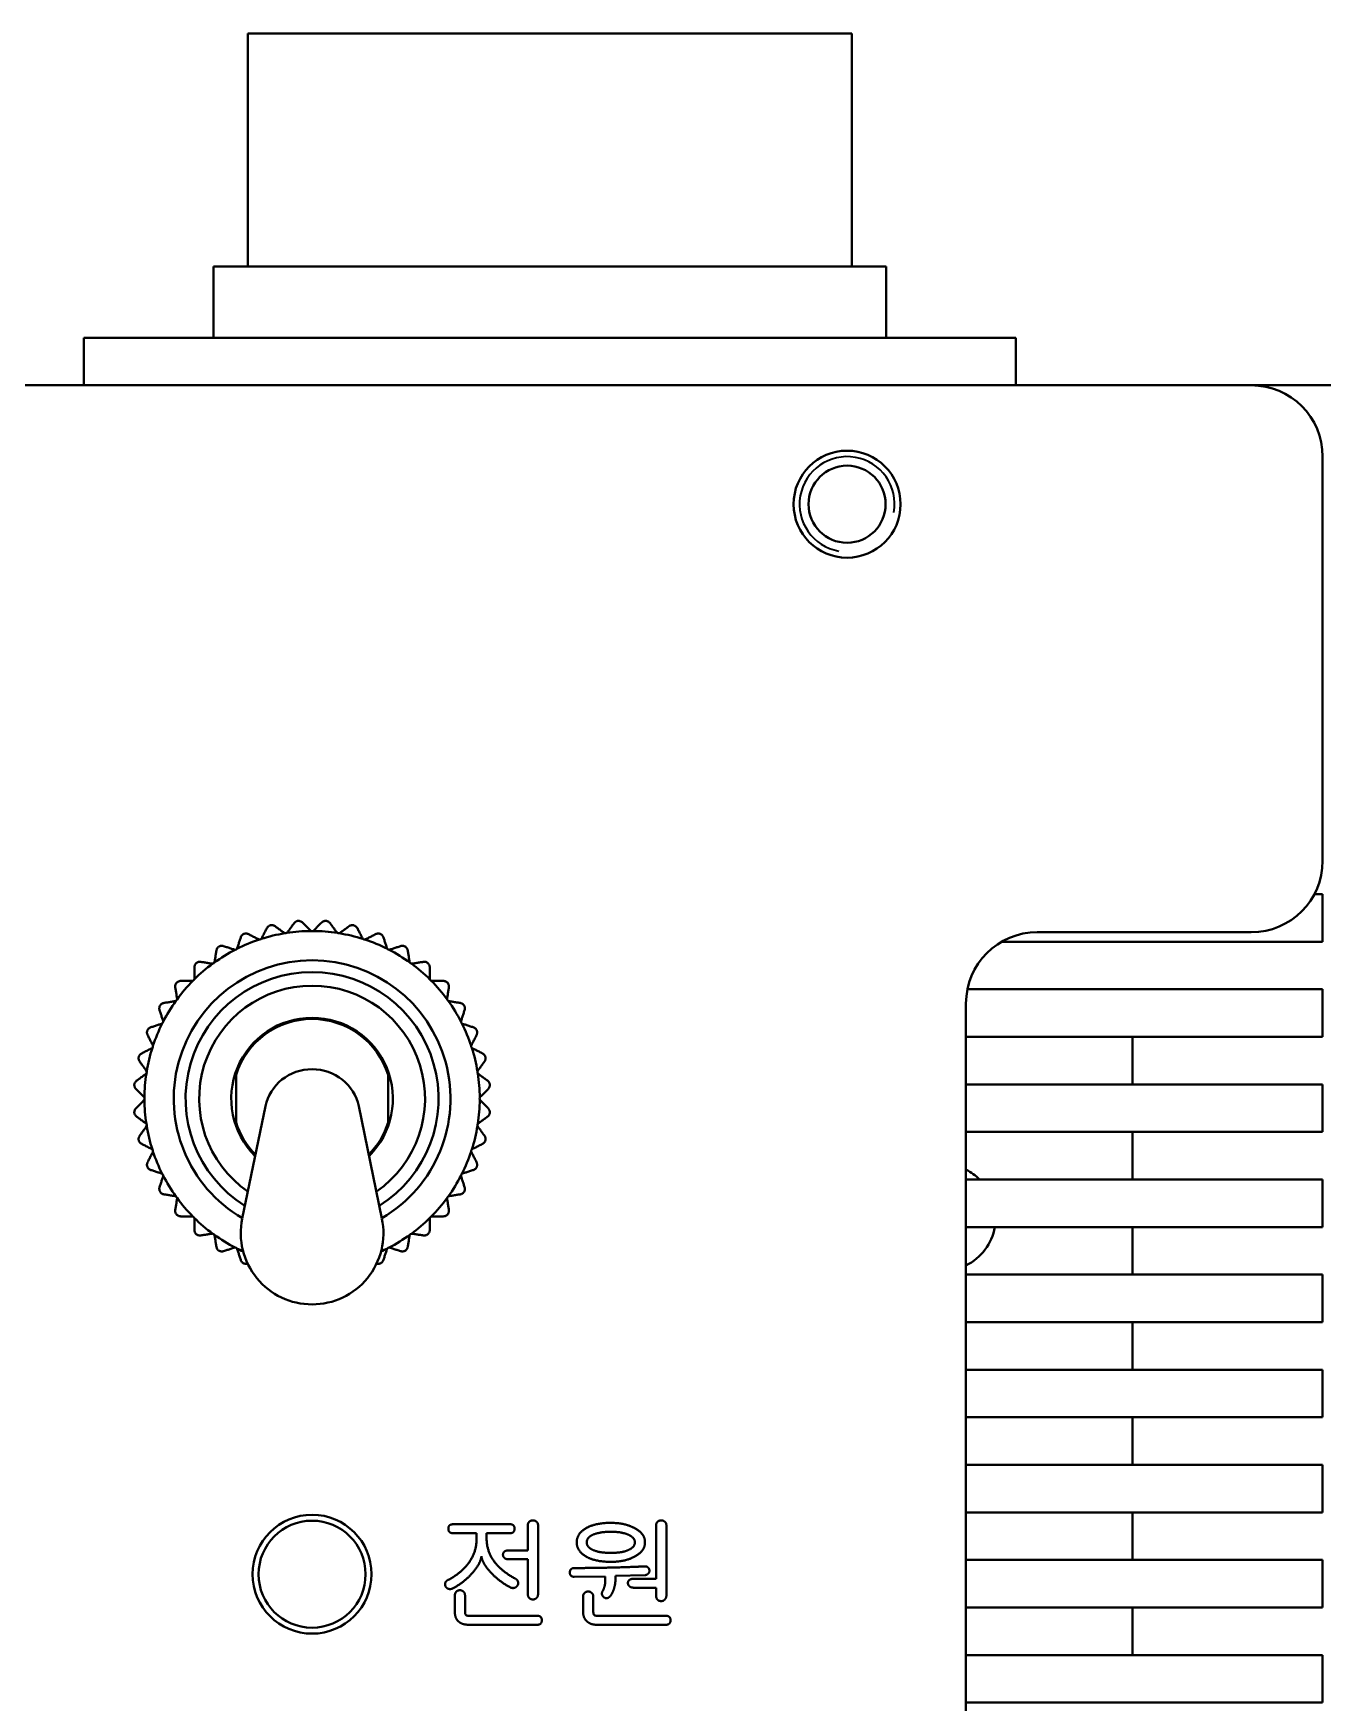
# Model space of a CAD drawing. Header units: millimetres. Extents: x 12 to 1415, y 12 to 997.
# Drawn here: x 261.8 to 316.1, y 435.5 to 505.7 of the extents above; entities that cross this region are included whole.
import ezdxf

# ---------------------------------------------------------------- set-up
doc = ezdxf.new("R2010")
doc.units = ezdxf.units.MM
doc.header["$LTSCALE"] = 1.2
doc.layers.add('가시적인 것(ISO)', color=7, linetype='Continuous', lineweight=40)
doc.layers.add('가시적인 좁은 것(ISO)', color=7, linetype='Continuous', lineweight=35)

msp = doc.modelspace()

# ---------------------------------------------------------------- linework, layer by layer
at = {"layer": '가시적인 것(ISO)'}
for p, q in [((296.265, 505.684), (270.865, 505.684)), ((270.865, 505.684), (270.865, 495.884)), ((296.265, 505.684), (296.265, 495.884)), ((269.415, 495.884), (297.715, 495.884)), ((269.415, 492.884), (269.415, 495.884)), ((297.715, 492.884), (297.715, 495.884)), ((263.965, 492.884), (303.165, 492.884)), ((263.965, 492.884), (263.965, 490.884)), ((303.165, 492.884), (303.165, 490.884)), ((313.065, 490.884), (249.065, 490.884)), ((313.065, 490.884), (324.065, 490.884)), ((316.065, 470.884), (316.065, 487.884)), ((316.065, 469.484), (315.718, 469.484)), ((316.065, 467.484), (316.065, 469.484)), ((304.065, 467.884), (313.065, 467.884)), ((302.568, 467.484), (316.065, 467.484)), ((316.065, 465.484), (301.125, 465.484)), ((316.065, 463.484), (316.065, 465.484)), ((301.065, 107.084), (301.065, 464.884)), ((301.065, 463.484), (316.065, 463.484)), ((308.065, 463.484), (308.065, 461.484)), ((270.315, 461.884), (270.367, 461.884)), ((270.367, 459.884), (270.367, 461.884)), ((276.762, 461.884), (276.762, 459.884)), ((276.762, 461.884), (276.814, 461.884)), ((316.065, 461.484), (301.065, 461.484)), ((316.065, 459.484), (316.065, 461.484)), ((271.603, 460.567), (270.627, 455.837)), ((275.526, 460.567), (276.503, 455.837)), ((270.315, 459.884), (270.367, 459.884)), ((276.762, 459.884), (276.814, 459.884)), ((301.065, 459.484), (316.065, 459.484)), ((308.065, 459.484), (308.065, 457.484)), ((316.065, 457.484), (301.065, 457.484)), ((316.065, 455.484), (316.065, 457.484)), ((301.065, 455.484), (316.065, 455.484)), ((308.065, 455.484), (308.065, 453.484)), ((316.065, 453.484), (301.065, 453.484)), ((316.065, 451.484), (316.065, 453.484)), ((301.065, 451.484), (316.065, 451.484)), ((308.065, 451.484), (308.065, 449.484)), ((316.065, 449.484), (301.065, 449.484)), ((316.065, 447.484), (316.065, 449.484)), ((301.065, 447.484), (316.065, 447.484)), ((308.065, 447.484), (308.065, 445.484)), ((316.065, 445.484), (301.065, 445.484)), ((316.065, 443.484), (316.065, 445.484)), ((279.501, 442.985), (281.894, 442.985)), ((301.065, 443.484), (316.065, 443.484)), ((308.065, 443.484), (308.065, 441.484)), ((280.484, 442.609), (279.495, 442.609)), ((280.484, 442.379), (280.484, 442.609)), ((281.894, 442.609), (280.905, 442.609)), ((280.905, 442.609), (280.905, 442.389)), ((282.639, 441.88), (282.639, 442.95)), ((283.067, 442.953), (283.067, 440.045)), ((288.036, 440.687), (288.036, 442.95)), ((288.464, 442.953), (288.464, 439.968)), ((281.793, 441.88), (282.639, 441.88)), ((282.639, 441.511), (281.822, 441.511)), ((282.639, 440.045), (282.639, 441.511)), ((316.065, 441.484), (301.065, 441.484)), ((316.065, 439.484), (316.065, 441.484)), ((285.894, 440.794), (284.587, 440.778)), ((285.894, 440.616), (285.894, 440.794)), ((287.57, 440.846), (286.322, 440.81)), ((286.322, 440.81), (286.322, 440.655)), ((287.051, 440.687), (288.036, 440.687)), ((288.036, 440.318), (287.083, 440.318)), ((288.036, 439.968), (288.036, 440.318)), ((279.57, 439.284), (279.57, 439.984)), ((279.997, 439.984), (279.997, 439.326)), ((284.963, 439.284), (284.963, 439.945)), ((285.391, 439.945), (285.391, 439.326)), ((301.065, 439.484), (316.065, 439.484)), ((308.065, 439.484), (308.065, 437.484)), ((283.038, 438.759), (280.146, 438.759)), ((280.202, 439.135), (283.038, 439.135)), ((288.448, 438.759), (285.518, 438.759)), ((285.595, 439.135), (288.448, 439.135)), ((316.065, 437.484), (301.065, 437.484)), ((316.065, 435.484), (316.065, 437.484)), ((301.065, 435.484), (316.065, 435.484))]:
    msp.add_line(p, q, dxfattribs=at)
for centre, radius in [((296.065, 485.884), 2.25), ((296.065, 485.884), 1.621), ((273.565, 440.884), 2.5), ((273.565, 440.884), 2.25)]:
    msp.add_circle(centre, radius, dxfattribs=at)
for centre, radius, start, end in [((313.065, 487.884), 3, 0, 90), ((313.065, 470.884), 3, 270, 0), ((273.565, 460.884), 7.05, 108.32722, 116.67278), ((271.358, 467.676), 0.1, 264.25737, 311.74263), ((273.565, 460.884), 7.05, 99.32722, 107.67278), ((272.447, 467.938), 0.1, 255.25737, 302.74263), ((273.565, 460.884), 7.05, 90.32722, 98.67278), ((273.565, 468.026), 0.1, 246.25737, 293.74263), ((273.565, 460.884), 7.05, 81.32722, 89.67278), ((274.682, 467.938), 0.1, 237.25737, 284.74263), ((273.565, 460.884), 7.05, 72.32722, 80.67278), ((275.771, 467.676), 0.1, 228.25737, 275.74263), ((273.565, 460.884), 7.05, 63.32722, 71.67278), ((304.065, 464.884), 3, 90, 180), ((273.565, 460.884), 7.05, 117.32722, 125.67278), ((270.323, 467.247), 0.1, 273.25737, 320.74263), ((276.807, 467.247), 0.1, 219.25737, 266.74263), ((273.565, 460.884), 7.05, 54.32722, 62.67278), ((273.565, 460.884), 5.82, 300.2693, 239.73071), ((273.565, 460.884), 5.32, 302.09188, 237.90813), ((273.565, 460.884), 7.05, 126.32722, 134.67278), ((269.367, 466.662), 0.1, 282.25737, 329.74263), ((277.762, 466.662), 0.1, 210.25737, 257.74263), ((273.565, 460.884), 7.05, 45.32722, 53.67278), ((273.565, 460.884), 7.05, 135.32722, 143.67278), ((268.515, 465.934), 0.1, 291.25737, 338.74263), ((273.565, 460.884), 4.75, 90, 235.32514), ((273.565, 460.884), 4.75, 304.67486, 90), ((278.614, 465.934), 0.1, 201.25737, 248.74263), ((273.565, 460.884), 7.05, 36.32722, 44.67278), ((273.565, 460.884), 7.05, 144.32722, 152.67278), ((267.787, 465.082), 0.1, 300.25737, 347.74263), ((279.342, 465.082), 0.1, 192.25737, 239.74263), ((273.565, 460.884), 7.05, 27.32722, 35.67278), ((273.565, 460.884), 7.05, 153.32722, 161.67278), ((267.202, 464.126), 0.1, 309.25737, 356.74263), ((273.565, 460.884), 3.4, 90, 225.23629), ((273.565, 460.884), 3.35, 90, 162.63202), ((273.565, 460.884), 3.4, 314.76371, 90), ((273.565, 460.884), 3.35, 17.36798, 90), ((279.928, 464.126), 0.1, 183.25737, 230.74263), ((273.565, 460.884), 7.05, 18.32722, 26.67278), ((273.565, 460.884), 7.05, 162.32722, 170.67278), ((266.773, 463.091), 0.1, 318.25737, 5.74263), ((280.357, 463.091), 0.1, 174.25737, 221.74263), ((273.565, 460.884), 7.05, 9.32722, 17.67278), ((273.565, 460.884), 7.05, 171.32722, 179.67278), ((266.511, 462.001), 0.1, 327.25737, 14.74263), ((280.618, 462.001), 0.1, 165.25737, 212.74263), ((273.565, 460.884), 7.05, 0.32722, 8.67278), ((266.423, 460.884), 0.1, 336.25737, 23.74263), ((273.565, 460.884), 7.05, 180.32722, 188.67278), ((273.565, 460.884), 7.05, 351.32722, 359.67278), ((280.706, 460.884), 0.1, 156.25737, 203.74263), ((266.511, 459.767), 0.1, 345.25737, 32.74263), ((273.565, 460.884), 3.35, 197.36798, 224.67709), ((273.565, 460.884), 3.35, 315.32291, 342.63202), ((280.618, 459.767), 0.1, 147.25737, 194.74263), ((273.565, 460.884), 7.05, 189.32722, 197.67278), ((273.565, 460.884), 7.05, 342.32722, 350.67278), ((266.773, 458.677), 0.1, 354.25737, 41.74263), ((273.565, 460.884), 7.05, 198.32722, 206.67278), ((273.565, 460.884), 7.05, 333.32722, 341.67278), ((280.357, 458.677), 0.1, 138.25737, 185.74263), ((267.202, 457.642), 0.1, 3.25737, 50.74263), ((279.928, 457.642), 0.1, 129.25737, 176.74263), ((300.065, 455.884), 2.25, 45.32539, 63.6122), ((273.565, 460.884), 7.05, 207.32722, 215.67278), ((273.565, 460.884), 7.05, 324.32722, 332.67278), ((267.787, 456.687), 0.1, 12.25737, 59.74263), ((273.565, 460.884), 7.05, 216.32722, 224.67278), ((273.565, 460.884), 7.05, 315.32722, 323.67278), ((279.342, 456.687), 0.1, 120.25737, 167.74263), ((268.515, 455.835), 0.1, 21.25737, 68.74263), ((273.565, 460.884), 7.05, 225.32722, 233.67278), ((273.565, 455.23), 3, 168.33341, 270), ((273.565, 455.23), 3, 270, 11.66659), ((273.565, 460.884), 7.05, 306.32722, 314.67278), ((278.614, 455.835), 0.1, 111.25737, 158.74263), ((269.367, 455.107), 0.1, 30.25737, 77.74263), ((273.565, 460.884), 7.05, 234.32722, 242.67278), ((273.565, 460.884), 7.05, 297.32722, 305.67278), ((277.762, 455.107), 0.1, 102.25737, 149.74263), ((300.065, 455.884), 2.25, 296.3878, 349.75965), ((270.323, 454.521), 0.1, 39.25737, 86.74263), ((273.565, 460.884), 7.05, 243.32722, 245.71987), ((273.565, 460.884), 7.05, 294.28013, 296.67278), ((276.807, 454.521), 0.1, 93.25737, 140.74263)]:
    msp.add_arc(centre, radius, start, end, dxfattribs=at)
for major_axis, start_param, end_param in [((-2, 0), 4.712389, 6.086322), ((2, 0), 0.196863, 1.570796)]:
    msp.add_ellipse((273.565, 460.189), major_axis=major_axis, ratio=0.965926, start_param=start_param, end_param=end_param, dxfattribs=at)
for points, degree in [([(272.805, 468.26), (272.773, 468.216), (272.71, 468.129), (272.618, 468.003), (272.558, 467.92), (272.528, 467.879)], 3), ([(272.976, 468.361), (272.96, 468.359), (272.928, 468.352), (272.882, 468.331), (272.84, 468.301), (272.816, 468.274), (272.805, 468.26)], 3), ([(273.161, 468.288), (273.148, 468.301), (273.12, 468.323), (273.074, 468.346), (273.026, 468.359), (272.993, 468.361), (272.976, 468.361)], 3), ([(273.494, 467.955), (273.458, 467.991), (273.386, 468.063), (273.275, 468.174), (273.199, 468.25), (273.161, 468.288)], 3), ([(273.968, 468.288), (273.93, 468.25), (273.854, 468.174), (273.743, 468.063), (273.671, 467.991), (273.635, 467.955)], 3), ([(274.153, 468.361), (274.137, 468.361), (274.104, 468.359), (274.055, 468.346), (274.009, 468.323), (273.981, 468.301), (273.968, 468.288)], 3), ([(274.324, 468.26), (274.314, 468.274), (274.29, 468.301), (274.248, 468.331), (274.202, 468.352), (274.169, 468.359), (274.153, 468.361)], 3), ([(274.601, 467.879), (274.571, 467.92), (274.511, 468.003), (274.419, 468.129), (274.356, 468.216), (274.324, 468.26)], 3), ([(270.563, 467.664), (270.546, 467.613), (270.513, 467.511), (270.465, 467.362), (270.433, 467.264), (270.418, 467.216)], 3), ([(270.695, 467.813), (270.68, 467.806), (270.651, 467.789), (270.614, 467.755), (270.583, 467.714), (270.569, 467.681), (270.563, 467.664)], 3), ([(270.893, 467.801), (270.877, 467.809), (270.844, 467.822), (270.792, 467.829), (270.742, 467.827), (270.71, 467.819), (270.695, 467.813)], 3), ([(271.312, 467.587), (271.267, 467.61), (271.176, 467.656), (271.037, 467.728), (270.941, 467.776), (270.893, 467.801)], 3), ([(271.312, 467.587), (271.316, 467.585), (271.324, 467.582), (271.336, 467.578), (271.344, 467.577), (271.348, 467.577)], 3), ([(271.424, 467.602), (271.427, 467.604), (271.433, 467.61), (271.441, 467.62), (271.445, 467.627), (271.447, 467.631)], 3), ([(271.661, 468.05), (271.636, 468.002), (271.587, 467.907), (271.516, 467.767), (271.47, 467.676), (271.447, 467.631)], 3), ([(271.814, 468.177), (271.798, 468.172), (271.767, 468.16), (271.725, 468.132), (271.688, 468.096), (271.669, 468.066), (271.661, 468.05)], 3), ([(272.008, 468.134), (271.993, 468.144), (271.962, 468.162), (271.913, 468.178), (271.863, 468.183), (271.83, 468.18), (271.814, 468.177)], 3), ([(272.389, 467.857), (272.348, 467.887), (272.265, 467.947), (272.138, 468.039), (272.052, 468.102), (272.008, 468.134)], 3), ([(272.389, 467.857), (272.392, 467.854), (272.399, 467.85), (272.41, 467.845), (272.418, 467.842), (272.422, 467.841)], 3), ([(272.502, 467.854), (272.505, 467.856), (272.511, 467.861), (272.52, 467.869), (272.526, 467.876), (272.528, 467.879)], 3), ([(273.494, 467.955), (273.497, 467.952), (273.503, 467.946), (273.514, 467.94), (273.521, 467.936), (273.524, 467.934)], 3), ([(273.605, 467.934), (273.609, 467.936), (273.616, 467.94), (273.626, 467.946), (273.632, 467.952), (273.635, 467.955)], 3), ([(274.601, 467.879), (274.603, 467.876), (274.609, 467.869), (274.618, 467.861), (274.624, 467.856), (274.628, 467.854)], 3), ([(274.707, 467.841), (274.711, 467.842), (274.719, 467.845), (274.73, 467.85), (274.737, 467.854), (274.741, 467.857)], 3), ([(275.121, 468.134), (275.078, 468.102), (274.991, 468.039), (274.864, 467.947), (274.781, 467.887), (274.741, 467.857)], 3), ([(275.315, 468.177), (275.299, 468.18), (275.266, 468.183), (275.216, 468.178), (275.167, 468.162), (275.136, 468.144), (275.121, 468.134)], 3), ([(275.469, 468.05), (275.46, 468.066), (275.441, 468.096), (275.404, 468.132), (275.362, 468.16), (275.331, 468.172), (275.315, 468.177)], 3), ([(275.682, 467.631), (275.659, 467.676), (275.613, 467.767), (275.542, 467.907), (275.493, 468.002), (275.469, 468.05)], 3), ([(275.682, 467.631), (275.684, 467.627), (275.689, 467.62), (275.696, 467.61), (275.702, 467.604), (275.705, 467.602)], 3), ([(275.781, 467.577), (275.785, 467.577), (275.793, 467.578), (275.805, 467.582), (275.813, 467.585), (275.817, 467.587)], 3), ([(276.236, 467.801), (276.188, 467.776), (276.093, 467.728), (275.953, 467.656), (275.862, 467.61), (275.817, 467.587)], 3), ([(276.435, 467.813), (276.419, 467.819), (276.387, 467.827), (276.337, 467.829), (276.286, 467.822), (276.252, 467.809), (276.236, 467.801)], 3), ([(276.566, 467.664), (276.561, 467.681), (276.546, 467.714), (276.515, 467.755), (276.478, 467.789), (276.449, 467.806), (276.435, 467.813)], 3), ([(276.712, 467.216), (276.696, 467.264), (276.665, 467.362), (276.616, 467.511), (276.583, 467.613), (276.566, 467.664)], 3), ([(269.539, 467.111), (269.531, 467.058), (269.514, 466.952), (269.49, 466.797), (269.474, 466.696), (269.466, 466.646)], 3), ([(269.646, 467.279), (269.633, 467.27), (269.607, 467.249), (269.575, 467.209), (269.552, 467.163), (269.542, 467.129), (269.539, 467.111)], 3), ([(269.844, 467.298), (269.827, 467.303), (269.792, 467.311), (269.74, 467.31), (269.691, 467.3), (269.66, 467.287), (269.646, 467.279)], 3), ([(270.292, 467.152), (270.244, 467.168), (270.146, 467.199), (269.997, 467.248), (269.895, 467.281), (269.844, 467.298)], 3), ([(270.292, 467.152), (270.296, 467.151), (270.304, 467.149), (270.316, 467.147), (270.324, 467.147), (270.328, 467.148)], 3), ([(270.4, 467.184), (270.402, 467.187), (270.407, 467.194), (270.413, 467.205), (270.416, 467.212), (270.418, 467.216)], 3), ([(276.712, 467.216), (276.713, 467.212), (276.716, 467.205), (276.722, 467.194), (276.727, 467.187), (276.729, 467.184)], 3), ([(276.801, 467.148), (276.805, 467.147), (276.813, 467.147), (276.825, 467.149), (276.834, 467.151), (276.838, 467.152)], 3), ([(277.285, 467.298), (277.234, 467.281), (277.132, 467.248), (276.983, 467.199), (276.886, 467.168), (276.838, 467.152)], 3), ([(277.483, 467.279), (277.469, 467.287), (277.438, 467.3), (277.389, 467.31), (277.338, 467.311), (277.303, 467.303), (277.285, 467.298)], 3), ([(277.59, 467.111), (277.587, 467.129), (277.578, 467.163), (277.554, 467.209), (277.522, 467.249), (277.497, 467.27), (277.483, 467.279)], 3), ([(277.664, 466.646), (277.656, 466.696), (277.64, 466.797), (277.615, 466.952), (277.598, 467.058), (277.59, 467.111)], 3), ([(268.694, 466.587), (268.682, 466.576), (268.66, 466.551), (268.635, 466.507), (268.619, 466.458), (268.615, 466.423), (268.615, 466.405)], 3), ([(268.615, 466.405), (268.615, 466.351), (268.615, 466.244), (268.615, 466.087), (268.615, 465.985), (268.615, 465.934)], 3), ([(268.887, 466.637), (268.869, 466.64), (268.833, 466.641), (268.782, 466.633), (268.735, 466.615), (268.707, 466.597), (268.694, 466.587)], 3), ([(269.351, 466.563), (269.302, 466.571), (269.201, 466.587), (269.046, 466.612), (268.94, 466.628), (268.887, 466.637)], 3), ([(269.351, 466.563), (269.356, 466.562), (269.364, 466.562), (269.376, 466.562), (269.384, 466.563), (269.388, 466.564)], 3), ([(269.453, 466.611), (269.455, 466.615), (269.459, 466.622), (269.463, 466.634), (269.465, 466.642), (269.466, 466.646)], 3), ([(277.664, 466.646), (277.664, 466.642), (277.666, 466.634), (277.67, 466.622), (277.674, 466.615), (277.676, 466.611)], 3), ([(277.741, 466.564), (277.745, 466.563), (277.753, 466.562), (277.765, 466.562), (277.774, 466.562), (277.778, 466.563)], 3), ([(278.243, 466.637), (278.189, 466.628), (278.084, 466.612), (277.929, 466.587), (277.828, 466.571), (277.778, 466.563)], 3), ([(278.435, 466.587), (278.422, 466.597), (278.394, 466.615), (278.347, 466.633), (278.296, 466.641), (278.261, 466.64), (278.243, 466.637)], 3), ([(278.514, 466.405), (278.514, 466.423), (278.51, 466.458), (278.494, 466.507), (278.469, 466.551), (278.447, 466.576), (278.435, 466.587)], 3), ([(278.514, 465.934), (278.514, 465.985), (278.514, 466.087), (278.514, 466.244), (278.514, 466.351), (278.514, 466.405)], 3), ([(267.862, 465.755), (267.852, 465.742), (267.834, 465.714), (267.816, 465.667), (267.808, 465.616), (267.809, 465.58), (267.812, 465.562)], 3), ([(267.812, 465.562), (267.821, 465.509), (267.837, 465.403), (267.862, 465.248), (267.878, 465.147), (267.886, 465.098)], 3), ([(268.044, 465.834), (268.026, 465.834), (267.991, 465.83), (267.942, 465.814), (267.898, 465.789), (267.873, 465.767), (267.862, 465.755)], 3), ([(268.515, 465.834), (268.464, 465.834), (268.362, 465.834), (268.205, 465.834), (268.098, 465.834), (268.044, 465.834)], 3), ([(268.515, 465.834), (268.519, 465.834), (268.528, 465.835), (268.54, 465.837), (268.547, 465.839), (268.551, 465.841)], 3), ([(268.608, 465.898), (268.61, 465.902), (268.612, 465.909), (268.614, 465.921), (268.615, 465.93), (268.615, 465.934)], 3), ([(278.514, 465.934), (278.514, 465.93), (278.515, 465.921), (278.517, 465.909), (278.52, 465.902), (278.521, 465.898)], 3), ([(278.578, 465.841), (278.582, 465.839), (278.59, 465.837), (278.602, 465.835), (278.61, 465.834), (278.614, 465.834)], 3), ([(279.085, 465.834), (279.031, 465.834), (278.924, 465.834), (278.767, 465.834), (278.665, 465.834), (278.614, 465.834)], 3), ([(279.267, 465.755), (279.256, 465.767), (279.231, 465.789), (279.188, 465.814), (279.139, 465.83), (279.103, 465.834), (279.085, 465.834)], 3), ([(279.243, 465.098), (279.251, 465.147), (279.267, 465.248), (279.292, 465.403), (279.309, 465.509), (279.317, 465.562)], 3), ([(279.317, 465.562), (279.32, 465.58), (279.322, 465.616), (279.313, 465.667), (279.295, 465.714), (279.278, 465.742), (279.267, 465.755)], 3), ([(267.17, 464.803), (267.162, 464.789), (267.149, 464.758), (267.139, 464.709), (267.138, 464.657), (267.146, 464.622), (267.151, 464.605)], 3), ([(267.338, 464.91), (267.32, 464.907), (267.286, 464.897), (267.24, 464.874), (267.2, 464.842), (267.179, 464.816), (267.17, 464.803)], 3), ([(267.803, 464.983), (267.753, 464.975), (267.652, 464.959), (267.497, 464.935), (267.391, 464.918), (267.338, 464.91)], 3), ([(267.803, 464.983), (267.807, 464.984), (267.815, 464.986), (267.827, 464.99), (267.834, 464.994), (267.838, 464.996)], 3), ([(267.885, 465.061), (267.886, 465.065), (267.887, 465.073), (267.887, 465.085), (267.887, 465.093), (267.886, 465.098)], 3), ([(279.243, 465.098), (279.243, 465.093), (279.242, 465.085), (279.242, 465.073), (279.244, 465.065), (279.244, 465.061)], 3), ([(279.292, 464.996), (279.295, 464.994), (279.302, 464.99), (279.314, 464.986), (279.322, 464.984), (279.327, 464.983)], 3), ([(279.791, 464.91), (279.738, 464.918), (279.632, 464.935), (279.477, 464.959), (279.376, 464.975), (279.327, 464.983)], 3), ([(279.959, 464.803), (279.95, 464.816), (279.929, 464.842), (279.89, 464.874), (279.844, 464.897), (279.809, 464.907), (279.791, 464.91)], 3), ([(279.978, 464.605), (279.984, 464.622), (279.991, 464.657), (279.991, 464.709), (279.98, 464.758), (279.967, 464.789), (279.959, 464.803)], 3), ([(267.232, 464.031), (267.184, 464.016), (267.087, 463.984), (266.938, 463.936), (266.836, 463.903), (266.785, 463.886)], 3), ([(267.151, 464.605), (267.168, 464.554), (267.201, 464.452), (267.25, 464.303), (267.281, 464.205), (267.297, 464.157)], 3), ([(267.232, 464.031), (267.237, 464.033), (267.244, 464.036), (267.255, 464.042), (267.262, 464.046), (267.265, 464.049)], 3), ([(267.301, 464.121), (267.302, 464.125), (267.302, 464.133), (267.3, 464.145), (267.298, 464.153), (267.297, 464.157)], 3), ([(279.833, 464.157), (279.831, 464.153), (279.829, 464.145), (279.828, 464.133), (279.828, 464.125), (279.828, 464.121)], 3), ([(279.833, 464.157), (279.848, 464.205), (279.88, 464.303), (279.928, 464.452), (279.961, 464.554), (279.978, 464.605)], 3), ([(279.864, 464.049), (279.868, 464.046), (279.874, 464.042), (279.885, 464.036), (279.893, 464.033), (279.897, 464.031)], 3), ([(280.344, 463.886), (280.293, 463.903), (280.191, 463.936), (280.042, 463.984), (279.945, 464.016), (279.897, 464.031)], 3), ([(266.636, 463.754), (266.63, 463.739), (266.622, 463.707), (266.62, 463.656), (266.627, 463.605), (266.64, 463.572), (266.648, 463.556)], 3), ([(266.785, 463.886), (266.768, 463.88), (266.735, 463.866), (266.693, 463.835), (266.66, 463.798), (266.643, 463.769), (266.636, 463.754)], 3), ([(266.648, 463.556), (266.673, 463.508), (266.721, 463.412), (266.793, 463.273), (266.839, 463.182), (266.862, 463.137)], 3), ([(280.267, 463.137), (280.29, 463.182), (280.337, 463.273), (280.408, 463.412), (280.457, 463.508), (280.481, 463.556)], 3), ([(280.493, 463.754), (280.487, 463.769), (280.47, 463.798), (280.436, 463.835), (280.394, 463.866), (280.362, 463.88), (280.344, 463.886)], 3), ([(280.481, 463.556), (280.489, 463.572), (280.502, 463.605), (280.51, 463.656), (280.507, 463.707), (280.499, 463.739), (280.493, 463.754)], 3), ([(266.272, 462.635), (266.269, 462.619), (266.266, 462.586), (266.271, 462.536), (266.287, 462.487), (266.305, 462.456), (266.315, 462.441)], 3), ([(266.399, 462.788), (266.383, 462.78), (266.353, 462.761), (266.316, 462.724), (266.289, 462.682), (266.277, 462.651), (266.272, 462.635)], 3), ([(266.818, 463.002), (266.773, 462.979), (266.682, 462.933), (266.542, 462.862), (266.447, 462.813), (266.399, 462.788)], 3), ([(266.818, 463.002), (266.822, 463.004), (266.829, 463.008), (266.839, 463.016), (266.845, 463.022), (266.847, 463.025)], 3), ([(266.872, 463.101), (266.872, 463.105), (266.871, 463.113), (266.867, 463.125), (266.864, 463.133), (266.862, 463.137)], 3), ([(280.267, 463.137), (280.266, 463.133), (280.262, 463.125), (280.259, 463.113), (280.257, 463.105), (280.257, 463.101)], 3), ([(280.282, 463.025), (280.285, 463.022), (280.29, 463.016), (280.3, 463.008), (280.307, 463.004), (280.311, 463.002)], 3), ([(280.731, 462.788), (280.682, 462.813), (280.587, 462.862), (280.447, 462.933), (280.356, 462.979), (280.311, 463.002)], 3), ([(280.857, 462.635), (280.853, 462.651), (280.84, 462.682), (280.813, 462.724), (280.776, 462.761), (280.747, 462.78), (280.731, 462.788)], 3), ([(280.814, 462.441), (280.825, 462.456), (280.842, 462.487), (280.858, 462.536), (280.863, 462.586), (280.86, 462.619), (280.857, 462.635)], 3), ([(266.57, 461.921), (266.529, 461.891), (266.446, 461.831), (266.319, 461.739), (266.233, 461.676), (266.189, 461.644)], 3), ([(266.315, 462.441), (266.347, 462.397), (266.41, 462.311), (266.502, 462.184), (266.562, 462.101), (266.592, 462.06)], 3), ([(266.57, 461.921), (266.573, 461.923), (266.58, 461.928), (266.588, 461.938), (266.593, 461.944), (266.595, 461.947)], 3), ([(266.608, 462.027), (266.607, 462.031), (266.604, 462.038), (266.599, 462.05), (266.595, 462.057), (266.592, 462.06)], 3), ([(280.537, 462.06), (280.535, 462.057), (280.53, 462.05), (280.525, 462.038), (280.522, 462.031), (280.521, 462.027)], 3), ([(280.534, 461.947), (280.536, 461.944), (280.541, 461.938), (280.549, 461.928), (280.556, 461.923), (280.559, 461.921)], 3), ([(280.537, 462.06), (280.567, 462.101), (280.627, 462.184), (280.719, 462.311), (280.782, 462.397), (280.814, 462.441)], 3), ([(280.94, 461.644), (280.896, 461.676), (280.81, 461.739), (280.683, 461.831), (280.6, 461.891), (280.559, 461.921)], 3), ([(266.189, 461.644), (266.175, 461.633), (266.148, 461.609), (266.118, 461.567), (266.097, 461.521), (266.09, 461.489), (266.088, 461.473)], 3), ([(266.088, 461.473), (266.088, 461.456), (266.09, 461.423), (266.103, 461.375), (266.126, 461.329), (266.148, 461.301), (266.161, 461.288)], 3), ([(266.161, 461.288), (266.199, 461.25), (266.275, 461.174), (266.386, 461.063), (266.458, 460.991), (266.494, 460.955)], 3), ([(280.635, 460.955), (280.671, 460.991), (280.743, 461.063), (280.854, 461.174), (280.93, 461.25), (280.968, 461.288)], 3), ([(281.041, 461.473), (281.039, 461.489), (281.032, 461.521), (281.011, 461.567), (280.981, 461.609), (280.955, 461.633), (280.94, 461.644)], 3), ([(280.968, 461.288), (280.981, 461.301), (281.003, 461.329), (281.026, 461.375), (281.04, 461.423), (281.042, 461.456), (281.041, 461.473)], 3), ([(266.494, 460.814), (266.458, 460.778), (266.386, 460.706), (266.275, 460.595), (266.199, 460.519), (266.161, 460.481)], 3), ([(266.515, 460.925), (266.513, 460.928), (266.509, 460.935), (266.503, 460.946), (266.497, 460.952), (266.494, 460.955)], 3), ([(266.494, 460.814), (266.497, 460.817), (266.503, 460.823), (266.509, 460.833), (266.513, 460.84), (266.515, 460.844)], 3), ([(280.635, 460.955), (280.632, 460.952), (280.627, 460.946), (280.62, 460.935), (280.616, 460.928), (280.615, 460.925)], 3), ([(280.615, 460.844), (280.616, 460.84), (280.62, 460.833), (280.627, 460.823), (280.632, 460.817), (280.635, 460.814)], 3), ([(280.968, 460.481), (280.93, 460.519), (280.854, 460.595), (280.743, 460.706), (280.671, 460.778), (280.635, 460.814)], 3), ([(266.161, 460.481), (266.148, 460.468), (266.126, 460.44), (266.103, 460.394), (266.09, 460.345), (266.088, 460.312), (266.088, 460.296)], 3), ([(266.088, 460.296), (266.09, 460.28), (266.097, 460.247), (266.118, 460.201), (266.148, 460.159), (266.175, 460.135), (266.189, 460.125)], 3), ([(266.189, 460.125), (266.233, 460.093), (266.319, 460.03), (266.446, 459.938), (266.529, 459.878), (266.57, 459.848)], 3), ([(266.595, 459.821), (266.593, 459.825), (266.588, 459.831), (266.58, 459.84), (266.573, 459.846), (266.57, 459.848)], 3), ([(280.559, 459.848), (280.556, 459.846), (280.549, 459.84), (280.541, 459.831), (280.536, 459.825), (280.534, 459.821)], 3), ([(280.559, 459.848), (280.6, 459.878), (280.683, 459.938), (280.81, 460.03), (280.896, 460.093), (280.94, 460.125)], 3), ([(280.94, 460.125), (280.955, 460.135), (280.981, 460.159), (281.011, 460.201), (281.032, 460.247), (281.039, 460.28), (281.041, 460.296)], 3), ([(281.041, 460.296), (281.042, 460.312), (281.04, 460.345), (281.026, 460.394), (281.003, 460.44), (280.981, 460.468), (280.968, 460.481)], 3), ([(266.315, 459.328), (266.305, 459.313), (266.287, 459.282), (266.271, 459.233), (266.266, 459.183), (266.269, 459.15), (266.272, 459.134)], 3), ([(266.272, 459.134), (266.277, 459.118), (266.289, 459.087), (266.316, 459.045), (266.353, 459.008), (266.383, 458.988), (266.399, 458.98)], 3), ([(266.592, 459.708), (266.562, 459.668), (266.502, 459.585), (266.41, 459.458), (266.347, 459.371), (266.315, 459.328)], 3), ([(266.592, 459.708), (266.595, 459.712), (266.599, 459.719), (266.604, 459.73), (266.607, 459.738), (266.608, 459.742)], 3), ([(280.521, 459.742), (280.522, 459.738), (280.525, 459.73), (280.53, 459.719), (280.535, 459.712), (280.537, 459.708)], 3), ([(280.814, 459.328), (280.782, 459.371), (280.719, 459.458), (280.627, 459.585), (280.567, 459.668), (280.537, 459.708)], 3), ([(280.731, 458.98), (280.747, 458.988), (280.776, 459.008), (280.813, 459.045), (280.84, 459.087), (280.853, 459.118), (280.857, 459.134)], 3), ([(280.857, 459.134), (280.86, 459.15), (280.863, 459.183), (280.858, 459.233), (280.842, 459.282), (280.825, 459.313), (280.814, 459.328)], 3), ([(266.399, 458.98), (266.447, 458.956), (266.542, 458.907), (266.682, 458.836), (266.773, 458.79), (266.818, 458.767)], 3), ([(266.862, 458.632), (266.839, 458.587), (266.793, 458.496), (266.721, 458.356), (266.673, 458.261), (266.648, 458.213)], 3), ([(266.847, 458.744), (266.845, 458.747), (266.839, 458.753), (266.829, 458.76), (266.822, 458.765), (266.818, 458.767)], 3), ([(266.862, 458.632), (266.864, 458.636), (266.867, 458.644), (266.871, 458.656), (266.872, 458.664), (266.872, 458.667)], 3), ([(280.257, 458.667), (280.257, 458.664), (280.259, 458.656), (280.262, 458.644), (280.266, 458.636), (280.267, 458.632)], 3), ([(280.481, 458.213), (280.457, 458.261), (280.408, 458.356), (280.337, 458.496), (280.29, 458.587), (280.267, 458.632)], 3), ([(280.311, 458.767), (280.307, 458.765), (280.3, 458.76), (280.29, 458.753), (280.285, 458.747), (280.282, 458.744)], 3), ([(280.311, 458.767), (280.356, 458.79), (280.447, 458.836), (280.587, 458.907), (280.682, 458.956), (280.731, 458.98)], 3), ([(266.648, 458.213), (266.64, 458.197), (266.627, 458.163), (266.62, 458.112), (266.622, 458.062), (266.63, 458.03), (266.636, 458.014)], 3), ([(266.636, 458.014), (266.643, 457.999), (266.66, 457.971), (266.693, 457.934), (266.735, 457.903), (266.768, 457.888), (266.785, 457.883)], 3), ([(266.785, 457.883), (266.836, 457.866), (266.938, 457.833), (267.087, 457.784), (267.184, 457.753), (267.232, 457.737)], 3), ([(267.265, 457.72), (267.262, 457.722), (267.255, 457.727), (267.244, 457.733), (267.237, 457.736), (267.232, 457.737)], 3), ([(279.897, 457.737), (279.893, 457.736), (279.885, 457.733), (279.874, 457.727), (279.868, 457.722), (279.864, 457.72)], 3), ([(279.897, 457.737), (279.945, 457.753), (280.042, 457.784), (280.191, 457.833), (280.293, 457.866), (280.344, 457.883)], 3), ([(280.344, 457.883), (280.362, 457.888), (280.394, 457.903), (280.436, 457.934), (280.47, 457.971), (280.487, 457.999), (280.493, 458.014)], 3), ([(280.493, 458.014), (280.499, 458.03), (280.507, 458.062), (280.51, 458.112), (280.502, 458.163), (280.489, 458.197), (280.481, 458.213)], 3), ([(267.151, 457.164), (267.146, 457.146), (267.138, 457.111), (267.139, 457.06), (267.149, 457.01), (267.162, 456.98), (267.17, 456.966)], 3), ([(267.297, 457.611), (267.281, 457.563), (267.25, 457.466), (267.201, 457.317), (267.168, 457.215), (267.151, 457.164)], 3), ([(267.297, 457.611), (267.298, 457.615), (267.3, 457.624), (267.302, 457.636), (267.302, 457.644), (267.301, 457.648)], 3), ([(279.828, 457.648), (279.828, 457.644), (279.828, 457.636), (279.829, 457.624), (279.831, 457.615), (279.833, 457.611)], 3), ([(279.978, 457.164), (279.961, 457.215), (279.928, 457.317), (279.88, 457.466), (279.848, 457.563), (279.833, 457.611)], 3), ([(279.959, 456.966), (279.967, 456.98), (279.98, 457.01), (279.991, 457.06), (279.991, 457.111), (279.984, 457.146), (279.978, 457.164)], 3), ([(267.17, 456.966), (267.179, 456.952), (267.2, 456.927), (267.24, 456.895), (267.286, 456.871), (267.32, 456.862), (267.338, 456.859)], 3), ([(267.338, 456.859), (267.391, 456.851), (267.497, 456.834), (267.652, 456.809), (267.753, 456.793), (267.803, 456.785)], 3), ([(267.838, 456.773), (267.834, 456.775), (267.827, 456.779), (267.815, 456.783), (267.807, 456.785), (267.803, 456.785)], 3), ([(267.886, 456.671), (267.878, 456.621), (267.862, 456.52), (267.837, 456.365), (267.821, 456.26), (267.812, 456.206)], 3), ([(267.886, 456.671), (267.887, 456.675), (267.887, 456.684), (267.887, 456.696), (267.886, 456.704), (267.885, 456.708)], 3), ([(279.244, 456.708), (279.244, 456.704), (279.242, 456.696), (279.242, 456.684), (279.243, 456.675), (279.243, 456.671)], 3), ([(279.317, 456.206), (279.309, 456.26), (279.292, 456.365), (279.267, 456.52), (279.251, 456.621), (279.243, 456.671)], 3), ([(279.327, 456.785), (279.322, 456.785), (279.314, 456.783), (279.302, 456.779), (279.295, 456.775), (279.292, 456.773)], 3), ([(279.327, 456.785), (279.376, 456.793), (279.477, 456.809), (279.632, 456.834), (279.738, 456.851), (279.791, 456.859)], 3), ([(279.791, 456.859), (279.809, 456.862), (279.844, 456.871), (279.89, 456.895), (279.929, 456.927), (279.95, 456.952), (279.959, 456.966)], 3), ([(267.812, 456.206), (267.809, 456.188), (267.808, 456.153), (267.816, 456.102), (267.834, 456.055), (267.852, 456.027), (267.862, 456.014)], 3), ([(267.862, 456.014), (267.873, 456.002), (267.898, 455.98), (267.942, 455.955), (267.991, 455.939), (268.026, 455.935), (268.044, 455.935)], 3), ([(268.044, 455.935), (268.098, 455.935), (268.205, 455.935), (268.362, 455.935), (268.464, 455.935), (268.515, 455.935)], 3), ([(268.551, 455.928), (268.547, 455.929), (268.54, 455.932), (268.528, 455.934), (268.519, 455.935), (268.515, 455.935)], 3), ([(268.615, 455.835), (268.615, 455.839), (268.614, 455.847), (268.612, 455.859), (268.61, 455.867), (268.608, 455.871)], 3), ([(268.615, 455.835), (268.615, 455.784), (268.615, 455.682), (268.615, 455.525), (268.615, 455.418), (268.615, 455.364)], 3), ([(278.521, 455.871), (278.52, 455.867), (278.517, 455.859), (278.515, 455.847), (278.514, 455.839), (278.514, 455.835)], 3), ([(278.514, 455.364), (278.514, 455.418), (278.514, 455.525), (278.514, 455.682), (278.514, 455.784), (278.514, 455.835)], 3), ([(278.614, 455.935), (278.61, 455.935), (278.602, 455.934), (278.59, 455.932), (278.582, 455.929), (278.578, 455.928)], 3), ([(278.614, 455.935), (278.665, 455.935), (278.767, 455.935), (278.924, 455.935), (279.031, 455.935), (279.085, 455.935)], 3), ([(279.085, 455.935), (279.103, 455.935), (279.139, 455.939), (279.188, 455.955), (279.231, 455.98), (279.256, 456.002), (279.267, 456.014)], 3), ([(279.267, 456.014), (279.278, 456.027), (279.295, 456.055), (279.313, 456.102), (279.322, 456.153), (279.32, 456.188), (279.317, 456.206)], 3), ([(268.615, 455.364), (268.615, 455.346), (268.619, 455.31), (268.635, 455.261), (268.66, 455.218), (268.682, 455.193), (268.694, 455.181)], 3), ([(268.694, 455.181), (268.707, 455.171), (268.735, 455.154), (268.782, 455.136), (268.833, 455.127), (268.869, 455.129), (268.887, 455.132)], 3), ([(268.887, 455.132), (268.94, 455.14), (269.046, 455.157), (269.201, 455.182), (269.302, 455.198), (269.351, 455.206)], 3), ([(269.388, 455.205), (269.384, 455.205), (269.376, 455.207), (269.364, 455.207), (269.356, 455.206), (269.351, 455.206)], 3), ([(269.466, 455.122), (269.465, 455.127), (269.463, 455.135), (269.459, 455.147), (269.455, 455.154), (269.453, 455.157)], 3), ([(269.466, 455.122), (269.474, 455.073), (269.49, 454.972), (269.514, 454.817), (269.531, 454.711), (269.539, 454.658)], 3), ([(277.59, 454.658), (277.598, 454.711), (277.615, 454.817), (277.64, 454.972), (277.656, 455.073), (277.664, 455.122)], 3), ([(277.676, 455.157), (277.674, 455.154), (277.67, 455.147), (277.666, 455.135), (277.664, 455.127), (277.664, 455.122)], 3), ([(277.778, 455.206), (277.774, 455.206), (277.765, 455.207), (277.753, 455.207), (277.745, 455.205), (277.741, 455.205)], 3), ([(277.778, 455.206), (277.828, 455.198), (277.929, 455.182), (278.084, 455.157), (278.189, 455.14), (278.243, 455.132)], 3), ([(278.243, 455.132), (278.261, 455.129), (278.296, 455.127), (278.347, 455.136), (278.394, 455.154), (278.422, 455.171), (278.435, 455.181)], 3), ([(278.435, 455.181), (278.447, 455.193), (278.469, 455.218), (278.494, 455.261), (278.51, 455.31), (278.514, 455.346), (278.514, 455.364)], 3), ([(269.539, 454.658), (269.542, 454.64), (269.552, 454.605), (269.575, 454.559), (269.607, 454.52), (269.633, 454.499), (269.646, 454.49)], 3), ([(269.646, 454.49), (269.66, 454.482), (269.691, 454.469), (269.74, 454.458), (269.792, 454.458), (269.827, 454.465), (269.844, 454.471)], 3), ([(269.844, 454.471), (269.895, 454.488), (269.997, 454.521), (270.146, 454.569), (270.244, 454.601), (270.292, 454.616)], 3), ([(270.328, 454.621), (270.324, 454.621), (270.316, 454.621), (270.304, 454.62), (270.296, 454.618), (270.292, 454.616)], 3), ([(270.418, 454.552), (270.416, 454.556), (270.413, 454.564), (270.407, 454.575), (270.402, 454.581), (270.4, 454.585)], 3), ([(270.418, 454.552), (270.433, 454.504), (270.465, 454.407), (270.513, 454.258), (270.546, 454.156), (270.563, 454.105)], 3), ([(276.566, 454.105), (276.583, 454.156), (276.616, 454.258), (276.665, 454.407), (276.696, 454.504), (276.712, 454.552)], 3), ([(276.729, 454.585), (276.727, 454.581), (276.722, 454.575), (276.716, 454.564), (276.713, 454.556), (276.712, 454.552)], 3), ([(276.838, 454.616), (276.834, 454.618), (276.825, 454.62), (276.813, 454.621), (276.805, 454.621), (276.801, 454.621)], 3), ([(276.838, 454.616), (276.886, 454.601), (276.983, 454.569), (277.132, 454.521), (277.234, 454.488), (277.285, 454.471)], 3), ([(277.285, 454.471), (277.303, 454.465), (277.338, 454.458), (277.389, 454.458), (277.438, 454.469), (277.469, 454.482), (277.483, 454.49)], 3), ([(277.483, 454.49), (277.497, 454.499), (277.522, 454.52), (277.554, 454.559), (277.578, 454.605), (277.587, 454.64), (277.59, 454.658)], 3), ([(270.563, 454.105), (270.569, 454.087), (270.583, 454.055), (270.614, 454.013), (270.651, 453.979), (270.68, 453.962), (270.695, 453.955)], 3), ([(276.435, 453.955), (276.449, 453.962), (276.478, 453.979), (276.515, 454.013), (276.546, 454.055), (276.561, 454.087), (276.566, 454.105)], 3), ([(279.297, 442.804), (279.297, 442.985), (279.501, 442.985)], 2), ([(281.894, 442.985), (282.078, 442.985), (282.078, 442.801)], 2), ([(282.639, 442.95), (282.639, 443.037), (282.704, 443.099)], 2), ([(282.704, 443.099), (282.762, 443.147), (282.853, 443.147)], 2), ([(282.853, 443.147), (282.937, 443.147), (282.996, 443.096)], 2), ([(282.996, 443.096), (283.067, 443.047), (283.067, 442.953)], 2), ([(285.051, 442.797), (285.437, 443.044), (286.13, 443.044)], 2), ([(286.13, 443.044), (286.814, 443.044), (287.226, 442.759)], 2), ([(288.036, 442.95), (288.036, 443.037), (288.101, 443.099)], 2), ([(288.101, 443.099), (288.159, 443.147), (288.25, 443.147)], 2), ([(288.25, 443.147), (288.335, 443.147), (288.393, 443.096)], 2), ([(288.393, 443.096), (288.464, 443.047), (288.464, 442.953)], 2), ([(279.495, 442.609), (279.294, 442.609), (279.297, 442.804)], 2), ([(280.111, 441.306), (280.484, 441.783), (280.484, 442.379)], 2), ([(280.905, 442.389), (280.905, 441.796), (281.288, 441.339)], 2), ([(282.078, 442.801), (282.078, 442.609), (281.894, 442.609)], 2), ([(284.694, 442.224), (284.694, 442.571), (285.051, 442.797)], 2), ([(285.31, 442.515), (285.116, 442.402), (285.116, 442.224)], 2), ([(286.13, 442.668), (285.605, 442.668), (285.31, 442.515)], 2), ([(286.918, 442.522), (286.646, 442.668), (286.13, 442.668)], 2), ([(287.142, 442.224), (287.142, 442.399), (286.918, 442.522)], 2), ([(287.226, 442.759), (287.563, 442.571), (287.563, 442.224)], 2), ([(280.688, 441.64), (280.626, 441.277), (280.276, 440.904)], 2), ([(281.099, 440.937), (280.736, 441.313), (280.688, 441.64)], 2), ([(281.592, 441.692), (281.592, 441.776), (281.644, 441.828)], 2), ([(281.657, 441.566), (281.599, 441.618), (281.592, 441.692)], 2), ([(281.644, 441.828), (281.696, 441.88), (281.793, 441.88)], 2), ([(281.822, 441.511), (281.722, 441.511), (281.657, 441.566)], 2), ([(285.051, 441.65), (284.694, 441.874), (284.694, 442.224)], 2), ([(286.13, 441.404), (285.437, 441.404), (285.051, 441.65)], 2), ([(285.116, 442.224), (285.116, 442.045), (285.313, 441.935)], 2), ([(285.313, 441.935), (285.605, 441.78), (286.13, 441.78)], 2), ([(286.13, 441.78), (286.646, 441.78), (286.918, 441.925)], 2), ([(287.226, 441.689), (286.814, 441.404), (286.13, 441.404)], 2), ([(286.918, 441.925), (287.142, 442.049), (287.142, 442.224)], 2), ([(287.563, 442.224), (287.563, 441.877), (287.226, 441.689)], 2), ([(279.252, 440.622), (279.8, 440.908), (280.111, 441.306)], 2), ([(280.276, 440.904), (279.923, 440.512), (279.466, 440.282)], 2), ([(281.9, 440.331), (281.443, 440.577), (281.099, 440.937)], 2), ([(281.288, 441.339), (281.582, 440.982), (282.114, 440.697)], 2), ([(284.406, 440.966), (284.412, 441.144), (284.604, 441.144)], 2), ([(284.587, 440.778), (284.399, 440.778), (284.406, 440.966)], 2), ([(284.604, 441.144), (285.359, 441.144), (286.156, 441.164)], 2), ([(286.156, 441.164), (287.035, 441.186), (287.518, 441.212)], 2), ([(287.518, 441.212), (287.621, 441.225), (287.68, 441.18)], 2), ([(287.712, 440.921), (287.651, 440.853), (287.57, 440.846)], 2), ([(287.68, 441.18), (287.745, 441.128), (287.754, 441.037)], 2), ([(287.754, 441.037), (287.754, 440.972), (287.712, 440.921)], 2), ([(279.184, 440.36), (279.145, 440.434), (279.168, 440.525)], 2), ([(279.168, 440.525), (279.184, 440.587), (279.252, 440.622)], 2), ([(279.31, 440.266), (279.229, 440.289), (279.184, 440.36)], 2), ([(279.466, 440.282), (279.385, 440.246), (279.31, 440.266)], 2), ([(279.631, 440.152), (279.689, 440.211), (279.783, 440.211)], 2), ([(279.783, 440.211), (279.871, 440.211), (279.936, 440.146)], 2), ([(282.075, 440.311), (281.981, 440.289), (281.9, 440.331)], 2), ([(282.208, 440.415), (282.153, 440.331), (282.075, 440.311)], 2), ([(282.114, 440.697), (282.205, 440.648), (282.224, 440.564)], 2), ([(282.224, 440.564), (282.244, 440.48), (282.208, 440.415)], 2), ([(285.022, 440.091), (285.083, 440.156), (285.177, 440.156)], 2), ([(285.177, 440.156), (285.265, 440.156), (285.323, 440.097)], 2), ([(285.842, 439.909), (285.693, 440.032), (285.793, 440.188)], 2), ([(285.793, 440.188), (285.835, 440.263), (285.864, 440.373)], 2), ([(285.864, 440.373), (285.894, 440.483), (285.894, 440.616)], 2), ([(286.25, 440.24), (286.192, 440.068), (286.098, 439.951)], 2), ([(286.322, 440.655), (286.322, 440.451), (286.25, 440.24)], 2), ([(286.85, 440.499), (286.843, 440.58), (286.899, 440.635)], 2), ([(286.921, 440.37), (286.85, 440.425), (286.85, 440.499)], 2), ([(286.899, 440.635), (286.957, 440.687), (287.051, 440.687)], 2), ([(287.083, 440.318), (286.98, 440.318), (286.921, 440.37)], 2), ([(279.57, 439.984), (279.57, 440.091), (279.631, 440.152)], 2), ([(279.936, 440.146), (279.997, 440.091), (279.997, 439.984)], 2), ([(282.701, 439.88), (282.639, 439.942), (282.639, 440.045)], 2), ([(282.853, 439.822), (282.759, 439.822), (282.701, 439.88)], 2), ([(283.005, 439.887), (282.941, 439.822), (282.853, 439.822)], 2), ([(283.067, 440.045), (283.067, 439.942), (283.005, 439.887)], 2), ([(284.963, 439.945), (284.963, 440.042), (285.022, 440.091)], 2), ([(285.323, 440.097), (285.391, 440.042), (285.391, 439.945)], 2), ([(286.098, 439.951), (285.965, 439.825), (285.842, 439.909)], 2), ([(288.101, 439.802), (288.036, 439.87), (288.036, 439.968)], 2), ([(288.25, 439.754), (288.159, 439.754), (288.101, 439.802)], 2), ([(288.36, 439.789), (288.335, 439.754), (288.25, 439.754)], 2), ([(288.464, 439.968), (288.464, 439.867), (288.36, 439.789)], 2), ([(279.741, 438.882), (279.57, 439.024), (279.57, 439.284)], 2), ([(280.146, 438.759), (279.887, 438.759), (279.741, 438.882)], 2), ([(279.997, 439.326), (279.997, 439.203), (280.04, 439.16)], 2), ([(280.04, 439.16), (280.069, 439.135), (280.202, 439.135)], 2), ([(283.038, 439.135), (283.226, 439.135), (283.226, 438.95)], 2), ([(283.226, 438.95), (283.226, 438.759), (283.038, 438.759)], 2), ([(285.122, 438.904), (284.963, 439.053), (284.963, 439.284)], 2), ([(285.518, 438.759), (285.281, 438.759), (285.122, 438.904)], 2), ([(285.391, 439.326), (285.391, 439.203), (285.433, 439.16)], 2), ([(285.433, 439.16), (285.463, 439.135), (285.595, 439.135)], 2), ([(288.448, 439.135), (288.639, 439.135), (288.639, 438.95)], 2), ([(288.639, 438.95), (288.639, 438.759), (288.448, 438.759)], 2)]:
    msp.add_open_spline(points, degree=degree, dxfattribs=at)
for points, knots in [([(270.695, 453.955), (270.71, 453.95), (270.742, 453.942), (270.792, 453.939), (270.829, 453.945), (270.848, 453.95), (270.851, 453.951)], [0, 0, 0, 0, 0.25, 0.5, 0.75, 0.7874689, 0.7874689, 0.7874689, 0.7874689]), ([(276.278, 453.951), (276.281, 453.95), (276.3, 453.945), (276.337, 453.939), (276.387, 453.942), (276.419, 453.95), (276.435, 453.955)], [0.2125265, 0.2125265, 0.2125265, 0.2125265, 0.25, 0.5, 0.75, 1, 1, 1, 1])]:
    msp.add_open_spline(points, degree=3, knots=knots, dxfattribs=at)
at = {"layer": '가시적인 좁은 것(ISO)'}
msp.add_arc((296.065, 485.884), 2, 350, 260, dxfattribs=at)

doc.saveas('drawing.dxf')
